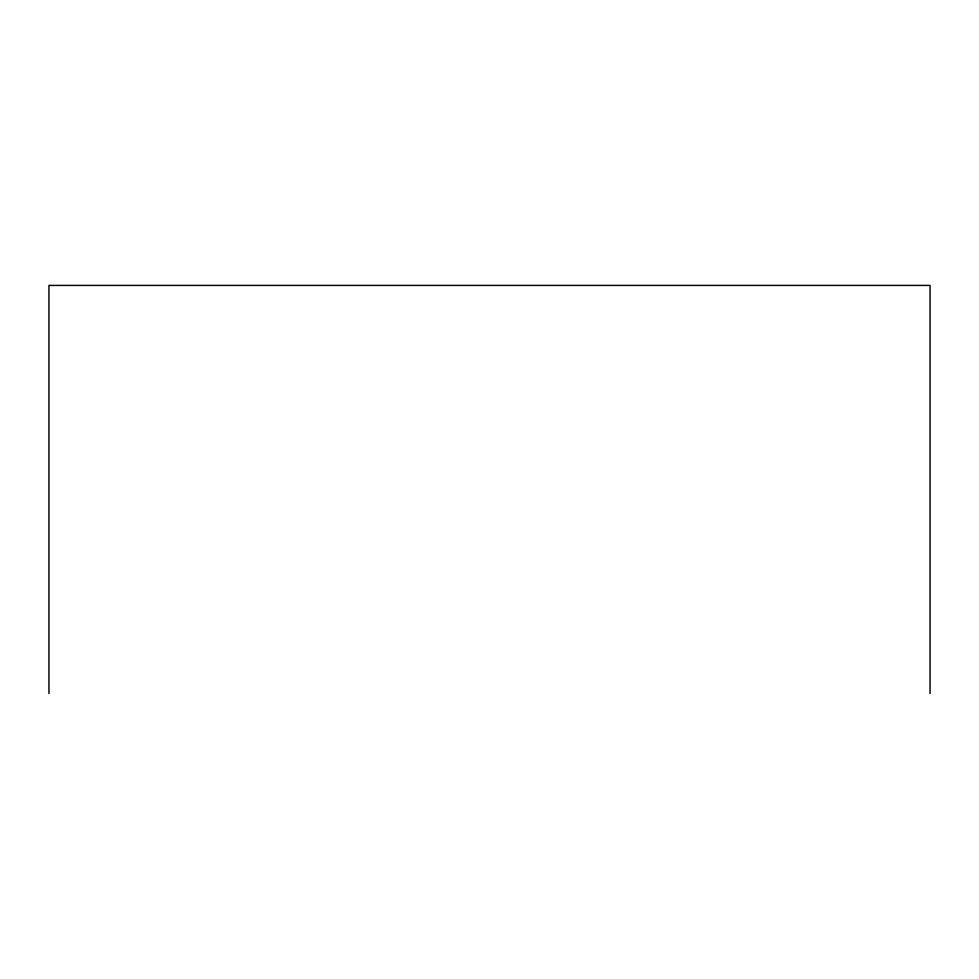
<?xml version="1.0" encoding="UTF-8"?>
<svg xmlns="http://www.w3.org/2000/svg" width="979" height="979" viewBox="0 0 979 979"><rect width="100%" height="100%" fill="white"/><g stroke="black" fill="none" stroke-linecap="round" stroke-linejoin="round"><path stroke-width="1.47" d="M930.05 693.585L930.05 285.415L48.95 285.415L48.95 693.585"/></g></svg>
